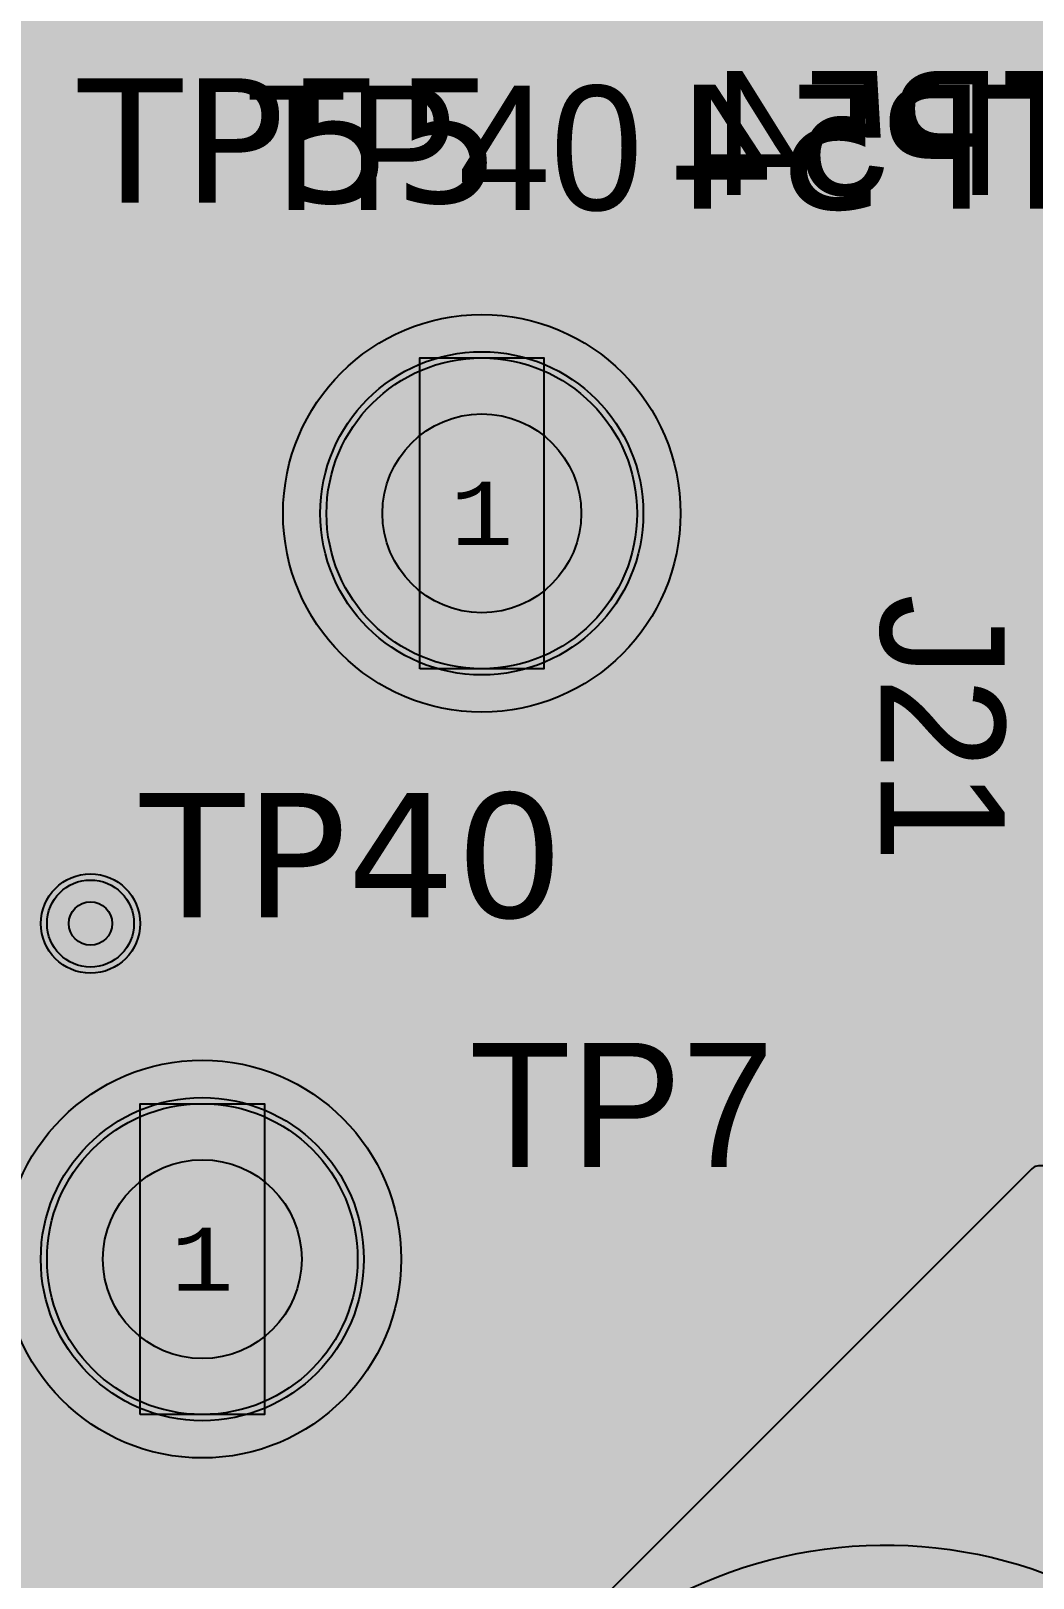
# Model space of a CAD drawing. Extents: x -28 to 199, y -61 to 255.
# Drawn here: x 78.12 to 86.19, y 178.43 to 190.88 of the extents above; entities that cross this region are included whole.
import ezdxf
from ezdxf.enums import TextEntityAlignment as Align

# ---------------------------------------------------------------- set-up
doc = ezdxf.new("R2010")
doc.units = 0
doc.header["$MEASUREMENT"] = 0
for name, color, linetype in [('ASSEMBLY_OUTLINES_TOP', 102, 'CONTINUOUS'), ('ASSEMBLY_PART_NUMBERS_BTM', 191, 'CONTINUOUS'), ('ASSEMBLY_PART_NUMBERS_TOP', 102, 'CONTINUOUS'), ('ASSEMBLY_REF_DES_BTM', 191, 'CONTINUOUS'), ('ASSEMBLY_REF_DES_TOP', 102, 'CONTINUOUS'), ('DRILL_DRAWING', 21, 'CONTINUOUS'), ('GENERATED_SILKSCREEN_BTM', 255, 'CONTINUOUS'), ('GENERATED_SILKSCREEN_TOP', 140, 'CONTINUOUS'), ('PART_HOLES_LAYER_2', 30, 'CONTINUOUS'), ('PART_HOLES_LAYER_3', 30, 'CONTINUOUS'), ('PART_HOLES_LAYER_BOTTOM', 30, 'CONTINUOUS'), ('PART_HOLES_LAYER_TOP', 30, 'CONTINUOUS'), ('PART_PADS_LAYER_2', 230, 'CONTINUOUS'), ('PART_PADS_LAYER_3', 81, 'CONTINUOUS'), ('PART_PADS_LAYER_BOTTOM', 10, 'CONTINUOUS'), ('PART_PADS_LAYER_TOP', 150, 'CONTINUOUS'), ('PIN_NUMBERS_BTM', 8, 'CONTINUOUS'), ('PIN_NUMBERS_TOP', 8, 'CONTINUOUS'), ('PLACEMENT_OUTLINES_TOP', 130, 'CONTINUOUS'), ('PLANE_DATA_LAYER_TOP', 150, 'CONTINUOUS'), ('PLANE_SHAPES_LAYER_2', 230, 'CONTINUOUS'), ('PLANE_SHAPES_LAYER_3', 81, 'CONTINUOUS'), ('PLANE_SHAPES_LAYER_TOP', 150, 'CONTINUOUS'), ('SILKSCREEN_OUTLINES_TOP', 150, 'CONTINUOUS'), ('SILKSCREEN_REF_DES_BTM', 211, 'CONTINUOUS'), ('SILKSCREEN_REF_DES_TOP', 150, 'CONTINUOUS'), ('SOLDERMASK_PADS_BTM', 12, 'CONTINUOUS'), ('SOLDERMASK_PADS_TOP', 180, 'CONTINUOUS'), ('TRACES_LAYER_3', 81, 'CONTINUOUS'), ('TRACES_LAYER_BOTTOM', 10, 'CONTINUOUS'), ('TRACES_LAYER_TOP', 150, 'CONTINUOUS'), ('VIA_HOLES_LAYER_2', 30, 'CONTINUOUS'), ('VIA_HOLES_LAYER_3', 30, 'CONTINUOUS'), ('VIA_HOLES_LAYER_BOTTOM', 30, 'CONTINUOUS'), ('VIA_HOLES_LAYER_TOP', 30, 'CONTINUOUS'), ('VIA_PADS_LAYER_2', 230, 'CONTINUOUS'), ('VIA_PADS_LAYER_3', 81, 'CONTINUOUS'), ('VIA_PADS_LAYER_BOTTOM', 10, 'CONTINUOUS'), ('VIA_PADS_LAYER_TOP', 150, 'CONTINUOUS')]:
    doc.layers.add(name, color=color, linetype=linetype)
doc.styles.add('COURIER_NEW', font='COUR.TTF')
doc.styles.add('VERDANA', font='verdana.TTF')
doc.styles.add('VERIBEST_GERBER_0', font='txt')

msp = doc.modelspace()

# ---------------------------------------------------------------- hatches: boundary and pattern name
at = {"layer": 'PART_HOLES_LAYER_2'}
h = msp.add_hatch(color=256, dxfattribs=at)
edge = h.paths.add_edge_path()
edge.add_arc((81.75, 187), 0.8, 0, 360)
h = msp.add_hatch(color=256, dxfattribs=at)
edge = h.paths.add_edge_path()
edge.add_arc((79.5, 181), 0.8, 0, 360)
at = {"layer": 'PART_HOLES_LAYER_3'}
h = msp.add_hatch(color=256, dxfattribs=at)
edge = h.paths.add_edge_path()
edge.add_arc((81.75, 187), 0.8, 0, 360)
h = msp.add_hatch(color=256, dxfattribs=at)
edge = h.paths.add_edge_path()
edge.add_arc((79.5, 181), 0.8, 0, 360)
at = {"layer": 'PART_HOLES_LAYER_BOTTOM'}
h = msp.add_hatch(color=256, dxfattribs=at)
edge = h.paths.add_edge_path()
edge.add_arc((81.75, 187), 0.8, 0, 360)
h = msp.add_hatch(color=256, dxfattribs=at)
edge = h.paths.add_edge_path()
edge.add_arc((79.5, 181), 0.8, 0, 360)
at = {"layer": 'PART_HOLES_LAYER_TOP'}
h = msp.add_hatch(color=256, dxfattribs=at)
edge = h.paths.add_edge_path()
edge.add_arc((81.75, 187), 0.8, 0, 360)
h = msp.add_hatch(color=256, dxfattribs=at)
edge = h.paths.add_edge_path()
edge.add_arc((79.5, 181), 0.8, 0, 360)
at = {"layer": 'PLANE_DATA_LAYER_TOP'}
h = msp.add_hatch(color=256, dxfattribs=at)
h.paths.add_polyline_path([(86.46345, 185.47384, -0.19890996), (86.44113, 185.41995), (76.79709, 175.77591, 0.19891222), (76.65064, 175.42236), (76.65064, 172.0512, -0.41421356), (76.57444, 171.975), (76.55908, 171.975, -0.34960235), (76.48481, 172.03416, 0.51303083), (75.58599, 172.41127, -0.13857401), (75.54611, 172.4), (75.273, 172.4, 0.19891222), (74.91945, 172.25355), (74.86728, 172.20138, -0.19891337), (74.81339, 172.17906), (73.0762, 172.17906, -0.41421356), (73, 172.25526), (73, 177.99999, 0.41421356), (72.99999, 178), (66.25001, 178, 0.41421356), (66.25, 177.99999), (66.25, 172.17423, -0.26441984), (66.21277, 172.10875, 0.06223681), (66.1149, 172.03262), (64.03758, 169.9553, 0.19891222), (63.89113, 169.60175), (63.89113, 163.70176, -0.19890996), (63.86882, 163.64788), (62.49325, 162.27232, -0.19891337), (62.43937, 162.25), (50.8262, 162.25, -0.41421356), (50.75, 162.3262), (50.75, 162.9238, -0.41421356), (50.8262, 163), (51.65, 163, 0.41421356), (52.1, 163.45), (52.1, 164.55, 0.41421356), (51.65, 165), (50.8262, 165, -0.41421356), (50.75, 165.0762), (50.75, 165.24999, 0.41421356), (50.74999, 165.25), (45.59232, 165.25, -0.27336965), (45.52557, 165.28944, 0.46613549), (44.62396, 165.46754, -0.62978567), (44.5, 165.52692), (44.5, 166.46541, -0.41421356), (44.5762, 166.54161), (45.72687, 166.54161, 0.19891222), (46.08042, 166.68806), (47.40897, 168.0166, -0.57455463), (47.53629, 167.98306, 3.37781902), (47.8637, 169.02144, -0.63410753), (47.73901, 169.08022), (47.73901, 171.66978, -0.63410753), (47.8637, 171.72856, 2.12110461), (47.8637, 173.27144, -0.63410753), (47.73901, 173.33022), (47.73901, 175.91978, -0.63410753), (47.8637, 175.97856, 2.12110461), (47.8637, 177.52144, -0.63410753), (47.73901, 177.58022), (47.73901, 177.63997, -0.19890996), (47.76133, 177.69385), (54.79516, 184.72768, -0.19891337), (54.84904, 184.75), (70.49999, 184.75, 0.41421356), (70.5, 184.75001), (70.5, 186.26253, -0.67924677), (70.6317, 186.31474, 2.52213094), (70.6317, 187.68526, -0.67924677), (70.5, 187.73747), (70.5, 188.80253, -0.67924677), (70.6317, 188.85475, 2.52213094), (70.6317, 190.22526, -0.67924677), (70.5, 190.27747), (70.5, 192.38236, -0.41421356), (70.5762, 192.45856), (75.37844, 192.45856, 0.19891222), (75.73199, 192.60501), (77.35466, 194.22768, -0.19891337), (77.40854, 194.25), (80.57383, 194.25, -0.7996942), (80.60652, 194.10497, 0.28956578), (79.75, 192.75, 1), (82.75, 192.75, 0.28956578), (81.89348, 194.10497, -0.7996942), (81.92617, 194.25), (84.07383, 194.25, -0.7996942), (84.10652, 194.10497, 0.28956578), (83.25, 192.75, 1), (86.25, 192.75, 0.28956578), (85.39348, 194.10497, -0.7996942), (85.42617, 194.25), (86.20374, 194.25, -0.19891337), (86.25763, 194.22768), (86.44113, 194.04418, -0.19890996), (86.46345, 193.9903)], flags=0)
h.paths.add_polyline_path([(54.4, 180.5, -1), (55.6, 180.5, -1)], flags=0)
h.paths.add_polyline_path([(57.77476, 179.99969, -0.62139939), (57.7173, 180.12366, 3.40655797), (57.10196, 179.91855, -0.62139556), (57.13037, 179.7849, 5.7138725)], flags=0)
h.paths.add_polyline_path([(58.65, 180.5, -1), (59.85, 180.5, -1)], flags=0)
h.paths.add_polyline_path([(57.25, 175.5, -1), (60.25, 175.5, -1)], flags=0)
h.paths.add_polyline_path([(59, 168.5, -1), (61, 168.5, -1)], flags=0)
h.paths.add_polyline_path([(59.25, 179, -1), (61.25, 179, -1)], flags=0)
h.paths.add_polyline_path([(60, 173.5, -1), (62, 173.5, -1)], flags=0)
h.paths.add_polyline_path([(60.9, 167.5, -1), (62.1, 167.5, -1)], flags=0)
h.paths.add_polyline_path([(60.9, 171.5, -1), (62.1, 171.5, -1)], flags=0)
h.paths.add_polyline_path([(60.9, 180.5, -1), (62.1, 180.5, -1)], flags=0)
h.paths.add_polyline_path([(63.64804, 179.91855, 3.40655797), (63.0327, 180.12366, -0.62139939), (62.97524, 179.99969, 5.7138725), (63.61963, 179.7849, -0.62139556)], flags=0)
h.paths.add_polyline_path([(74, 179.25, -1), (76, 179.25, -1)], flags=0)
h.paths.add_polyline_path([(76.5, 179.25, -1), (78.5, 179.25, -1)], flags=0)
h.paths.add_polyline_path([(78, 181, -1), (81, 181, -1)], flags=0)
h.paths.add_polyline_path([(80.25, 187, -1), (83.25, 187, -1)], flags=0)
msp.add_hatch(color=256, dxfattribs=at).paths.add_polyline_path([(86.5, 181.6738, 0.41421356), (86.4238, 181.75), (86.23176, 181.75, 0.19891337), (86.17788, 181.72768), (78.32296, 173.87276, 0.19890996), (78.30064, 173.81888), (78.30064, 173.81888), (78.30064, 166.97052, -0.19891222), (78.1542, 166.61696), (77.5919, 166.05466, 0.19890996), (77.56958, 166.00078), (77.56958, 166.00078, 0.30774856), (77.61776, 165.92992, -0.30774784), (78.25, 165), (78.25, 165, -0.82743842), (76.32008, 164.63224, 0.5397055), (76.19534, 164.6581), (73.02232, 161.48508, 0.19890996), (73, 161.4312), (73, 161.4312), (73, 155.78002), (73, 155.78002, 0.66818199), (73.13008, 155.72614), (74.98008, 157.57614, 0.19890996), (75.0024, 157.63002), (75.0024, 157.63002), (75.0024, 161.65087, -0.19891222), (75.14884, 162.00442), (76.84398, 163.69955, -0.19891222), (77.19753, 163.846), (78.41925, 163.846, 0.19891337), (78.47313, 163.86832), (85.86228, 171.25746, 0.19890996), (85.8846, 171.31134), (85.8846, 171.31134, 0.47891425), (85.79208, 171.38578, -0.47891231), (81.3, 175, -0.53255377), (86.39507, 178.42692, 0.53255429), (86.5, 178.4975)], flags=0)
at = {"layer": 'PLANE_SHAPES_LAYER_2'}
h = msp.add_hatch(color=256, dxfattribs=at)
h.paths.add_polyline_path([(169.5, 129.25), (149.5, 129.25), (142.25, 122), (142.25, 90.5), (147.5, 90.5), (147.5, 80), (154, 80), (154, 69.25), (131.75, 69.25), (131.75, 73.25), (121.25, 73.25), (121.25, 81), (110.5, 81), (110.5, 125.75), (106.5, 125.75), (106.5, 128.75), (93.5, 128.75), (93.5, 120.25), (91.75, 120.25), (91.75, 121.5), (80, 121.5), (80, 118.25), (73.25, 118.25), (73.25, 124.5), (67.5, 124.5), (67.5, 128), (57.75, 128), (57.75, 120.25), (55.25, 120.25), (55.25, 121.5), (47.5, 121.5), (47.5, 119), (35, 119), (35, 134.75), (32.75, 134.75), (32.75, 159.75), (29.25, 159.75), (29.25, 175.25), (22.5, 175.25), (22.5, 195.25), (17.25, 195.25), (17.25, 198), (22.5, 198), (22.5, 216.5), (40.25, 216.5), (40.25, 235.5), (54.5, 235.5), (54.5, 254), (87.25, 254), (87.25, 236.25), (86.25, 236.25), (86.25, 228.75), (81, 228.75), (81, 218.75), (95.25, 218.75), (95.25, 194.5), (87, 194.5), (87, 172), (131.1, 172), (131.1, 208.75), (115.5, 208.75), (115.5, 213.75), (106.75, 213.75), (106.75, 218.75), (110.25, 222.25), (110.25, 226.25), (142.5, 226.25), (142.5, 221.5), (160.5, 221.5), (160.5, 240.75), (169.5, 240.75)])
h.paths.add_polyline_path([(35.5, 149.5), (41.75, 149.5), (41.75, 152), (39.25, 152), (39.25, 154), (37.75, 154), (37.75, 152), (35.5, 152)], flags=16)
h.paths.add_polyline_path([(37.5, 125.75), (37.5, 128.75), (42.75, 128.75), (42.75, 125.75)], flags=16)
h.paths.add_polyline_path([(52, 127.75), (52, 130.75), (54.25, 130.75), (54.25, 127.75)], flags=16)
h.paths.add_polyline_path([(50.75, 219.5), (50.75, 226.5), (71.75, 226.5), (71.75, 219.5)], flags=16)
h.paths.add_polyline_path([(66.5, 150.75), (66.5, 177.5), (72.25, 177.5), (72.25, 150.75)], flags=16)
h.paths.add_polyline_path([(47.25, 185.25), (73, 185.25), (73, 188.25), (70.25, 188.25), (70.25, 191), (47.25, 191)], flags=16)
h.paths.add_polyline_path([(84.5, 208), (84.5, 212.75), (85, 212.75), (85, 208)], flags=16)
h.paths.add_polyline_path([(61.5, 137.25), (87.75, 137.25), (87.75, 140.5), (84.75, 140.5), (84.75, 143), (61.5, 143)], flags=16)
h.paths.add_polyline_path([(88.75, 127), (88.75, 130), (91, 130), (91, 127)], flags=16)
h.paths.add_polyline_path([(85.5, 130.25), (85.5, 132.5), (91, 132.5), (91, 130.25)], flags=16)
h.paths.add_polyline_path([(108.75, 142.25), (135.75, 142.25), (135.75, 145.75), (132.25, 145.75), (132.25, 149), (108.75, 149)], flags=16)
h.paths.add_polyline_path([(114.25, 126.75), (140.75, 126.75), (140.75, 129.75), (137.25, 129.75), (137.25, 133), (114.25, 133)], flags=16)
h.paths.add_polyline_path([(155.25, 180.25), (166.25, 180.25), (166.25, 186.25), (152.25, 186.25), (152.25, 183), (155.25, 183)], flags=16)
at = {"layer": 'PLANE_SHAPES_LAYER_3'}
h = msp.add_hatch(color=256, dxfattribs=at)
h.paths.add_polyline_path([(169.5, 129.25), (149.5, 129.25), (142.25, 122), (142.25, 90.5), (147.5, 90.5), (147.5, 80), (154, 80), (154, 69.25), (131.75, 69.25), (131.75, 73.25), (121.25, 73.25), (121.25, 81), (110.5, 81), (110.5, 125.75), (106.5, 125.75), (106.5, 128.75), (93.5, 128.75), (93.5, 120.25), (91.75, 120.25), (91.75, 121.5), (80, 121.5), (80, 118.25), (73.25, 118.25), (73.25, 124.5), (67.5, 124.5), (67.5, 127.75), (58.25, 127.75), (58.25, 130.25), (88.75, 130.25), (88.75, 127), (91, 127), (91, 132.5), (55, 132.5), (55, 131.25), (52, 131.25), (52, 127.75), (55, 127.75), (55, 127.25), (57.75, 127.25), (57.75, 120.25), (55.25, 120.25), (55.25, 121.5), (47.5, 121.5), (47.5, 119), (35, 119), (35, 134.75), (32.75, 134.75), (32.75, 159.75), (29.25, 159.75), (29.25, 175.25), (22.5, 175.25), (22.5, 195.25), (17.25, 195.25), (17.25, 198), (22.5, 198), (22.5, 216.5), (40.25, 216.5), (40.25, 235.5), (54.5, 235.5), (54.5, 254), (87.25, 254), (87.25, 236.25), (86.25, 236.25), (86.25, 228.75), (81, 228.75), (81, 218.75), (95.25, 218.75), (95.25, 194.5), (87, 194.5), (87, 172), (131.1, 172), (131.1, 208.75), (115.5, 208.75), (115.5, 213.75), (106.75, 213.75), (106.75, 218.75), (110.25, 222.25), (110.25, 226.25), (142.5, 226.25), (142.5, 221.5), (160.5, 221.5), (160.5, 240.75), (169.5, 240.75)])
h.paths.add_polyline_path([(35.5, 149.5), (41.75, 149.5), (41.75, 152), (39.25, 152), (39.25, 154), (37.75, 154), (37.75, 152), (35.5, 152)], flags=16)
h.paths.add_polyline_path([(37.5, 125.75), (37.5, 128.75), (42.75, 128.75), (42.75, 125.75)], flags=16)
h.paths.add_polyline_path([(50.75, 219.5), (50.75, 226.5), (71.75, 226.5), (71.75, 219.5)], flags=16)
h.paths.add_polyline_path([(66.5, 150.75), (66.5, 177.5), (72.25, 177.5), (72.25, 150.75)], flags=16)
h.paths.add_polyline_path([(47.25, 185.25), (73, 185.25), (73, 188.25), (70.25, 188.25), (70.25, 191), (47.25, 191)], flags=16)
h.paths.add_polyline_path([(84.5, 208), (84.5, 212.75), (85, 212.75), (85, 208)], flags=16)
h.paths.add_polyline_path([(61.5, 137.25), (87.75, 137.25), (87.75, 140.5), (84.75, 140.5), (84.75, 143), (61.5, 143)], flags=16)
h.paths.add_polyline_path([(108.75, 142.25), (135.75, 142.25), (135.75, 145.75), (132.25, 145.75), (132.25, 149), (108.75, 149)], flags=16)
h.paths.add_polyline_path([(114.25, 126.75), (140.75, 126.75), (140.75, 129.75), (137.25, 129.75), (137.25, 133), (114.25, 133)], flags=16)
h.paths.add_polyline_path([(155.25, 180.25), (166.25, 180.25), (166.25, 186.25), (152.25, 186.25), (152.25, 183), (155.25, 183)], flags=16)
at = {"layer": 'VIA_HOLES_LAYER_2'}
h = msp.add_hatch(color=256, dxfattribs=at)
edge = h.paths.add_edge_path()
edge.add_arc((78.6, 183.7), 0.175, 0, 360)
at = {"layer": 'VIA_HOLES_LAYER_3'}
h = msp.add_hatch(color=256, dxfattribs=at)
edge = h.paths.add_edge_path()
edge.add_arc((78.6, 183.7), 0.175, 0, 360)
at = {"layer": 'VIA_HOLES_LAYER_BOTTOM'}
h = msp.add_hatch(color=256, dxfattribs=at)
edge = h.paths.add_edge_path()
edge.add_arc((78.6, 183.7), 0.175, 0, 360)
at = {"layer": 'VIA_HOLES_LAYER_TOP'}
h = msp.add_hatch(color=256, dxfattribs=at)
edge = h.paths.add_edge_path()
edge.add_arc((78.6, 183.7), 0.175, 0, 360)

# ---------------------------------------------------------------- linework, layer by layer
at = {"layer": 'ASSEMBLY_OUTLINES_TOP'}
for points in [[(81.25, 185.75), (81.25, 188.25), (82.25, 188.25), (82.25, 185.75)], [(79, 179.75), (79, 182.25), (80, 182.25), (80, 179.75)]]:
    msp.add_lwpolyline(points, close=True, dxfattribs=at)
for centre in [(81.75, 187), (79.5, 181)]:
    msp.add_circle(centre, 1.6, dxfattribs=at)
at = {"layer": 'GENERATED_SILKSCREEN_BTM', "const_width": 0.15}
for points in [[(83.173, 189.563), (83.172, 189.555), (83.167, 189.55), (83.16, 189.547), (83.153, 189.546), (83.146, 189.547), (83.14, 189.55), (83.135, 189.555), (83.133, 189.563), (83.133, 189.866), (83.086, 189.866), (83.079, 189.868), (83.073, 189.872), (83.07, 189.879), (83.069, 189.886), (83.07, 189.894), (83.073, 189.901), (83.079, 189.906), (83.086, 189.907), (83.133, 189.907), (83.133, 190.495), (83.134, 190.5), (83.137, 190.504), (83.141, 190.508), (83.146, 190.511), (83.152, 190.513), (83.158, 190.514), (83.163, 190.513), (83.168, 190.509), (83.775, 189.902), (83.779, 189.896), (83.781, 189.89), (83.78, 189.884), (83.776, 189.877), (83.774, 189.872), (83.77, 189.869), (83.766, 189.867), (83.761, 189.866), (83.173, 189.866), (83.173, 189.563)], [(83.711, 189.907), (83.173, 190.443), (83.173, 189.907), (83.711, 189.907)], [(84.537, 190.199), (84.541, 190.198), (84.544, 190.197), (84.548, 190.195), (84.684, 190.085), (84.684, 190.502), (84.031, 190.502), (84.024, 190.504), (84.018, 190.508), (84.015, 190.515), (84.014, 190.522), (84.015, 190.53), (84.018, 190.536), (84.024, 190.541), (84.031, 190.543), (84.706, 190.543), (84.713, 190.541), (84.719, 190.536), (84.724, 190.53), (84.726, 190.523), (84.726, 190.042), (84.725, 190.035), (84.722, 190.03), (84.718, 190.027), (84.711, 190.025), (84.707, 190.023), (84.702, 190.022), (84.697, 190.023), (84.693, 190.026), (84.53, 190.159), (84.207, 190.159), (84.051, 190.032), (84.051, 189.71), (84.207, 189.585), (84.53, 189.585), (84.693, 189.717), (84.7, 189.72), (84.706, 189.72), (84.713, 189.716), (84.718, 189.711), (84.722, 189.704), (84.724, 189.697), (84.723, 189.693), (84.722, 189.69), (84.72, 189.687), (84.717, 189.685), (84.548, 189.547), (84.545, 189.545), (84.541, 189.545), (84.537, 189.543), (84.2, 189.543), (84.198, 189.543), (84.196, 189.544), (84.195, 189.544), (84.193, 189.545), (84.191, 189.545), (84.187, 189.547), (84.018, 189.685), (84.015, 189.688), (84.014, 189.69), (84.012, 189.696), (84.011, 189.7), (84.011, 190.042), (84.012, 190.046), (84.014, 190.052), (84.014, 190.054), (84.016, 190.055), (84.017, 190.057), (84.018, 190.059), (84.187, 190.195), (84.192, 190.197), (84.196, 190.198), (84.2, 190.199), (84.537, 190.199)], [(84.962, 190.163), (84.959, 190.165), (84.958, 190.17), (84.956, 190.175), (84.955, 190.18), (84.955, 190.386), (84.956, 190.391), (84.958, 190.394), (84.958, 190.397), (84.959, 190.398), (84.961, 190.399), (84.962, 190.401), (85.132, 190.539), (85.137, 190.541), (85.141, 190.542), (85.145, 190.543), (85.649, 190.543), (85.658, 190.541), (85.664, 190.536), (85.669, 190.53), (85.671, 190.523), (85.671, 189.563), (85.669, 189.555), (85.664, 189.55), (85.658, 189.547), (85.651, 189.546), (85.643, 189.547), (85.636, 189.55), (85.631, 189.555), (85.629, 189.563), (85.629, 190.023), (85.145, 190.023), (85.138, 190.024), (85.136, 190.025), (85.134, 190.025), (85.132, 190.026), (84.962, 190.163)], [(85.629, 190.502), (85.151, 190.502), (84.995, 190.376), (84.995, 190.19), (85.151, 190.063), (85.629, 190.063), (85.629, 190.502)], [(86.265, 189.547), (86.258, 189.546), (86.252, 189.547), (86.245, 189.55), (86.24, 189.556), (86.238, 189.563), (86.238, 190.502), (85.921, 190.502), (85.914, 190.504), (85.908, 190.508), (85.905, 190.515), (85.904, 190.522), (85.905, 190.53), (85.908, 190.537), (85.914, 190.542), (85.921, 190.543), (86.596, 190.543)]]:
    msp.add_lwpolyline(points, dxfattribs=at)
at = {"layer": 'GENERATED_SILKSCREEN_TOP', "const_width": 0.15}
for points in [[(80.322, 189.443), (80.323, 189.436), (80.328, 189.43), (80.335, 189.427), (80.342, 189.426), (80.349, 189.427), (80.355, 189.43), (80.36, 189.436), (80.362, 189.443), (80.362, 190.382), (80.679, 190.382), (80.686, 190.384), (80.692, 190.388), (80.695, 190.395), (80.696, 190.402), (80.695, 190.41), (80.692, 190.417), (80.686, 190.422), (80.679, 190.423), (80.004, 190.423), (79.997, 190.422), (79.992, 190.417), (79.988, 190.41), (79.987, 190.402), (79.988, 190.395), (79.992, 190.388), (79.997, 190.384), (80.004, 190.382), (80.322, 190.382), (80.322, 189.443)], [(81.638, 190.043), (81.641, 190.045), (81.642, 190.05), (81.645, 190.055), (81.645, 190.06), (81.645, 190.266), (81.645, 190.271), (81.642, 190.274), (81.642, 190.277), (81.641, 190.278), (81.64, 190.279), (81.638, 190.281), (81.468, 190.419), (81.463, 190.421), (81.459, 190.422), (81.455, 190.423), (80.951, 190.423), (80.942, 190.421), (80.936, 190.416), (80.931, 190.41), (80.929, 190.403), (80.929, 189.443), (80.931, 189.435), (80.936, 189.43), (80.942, 189.427), (80.949, 189.426), (80.957, 189.427), (80.964, 189.43), (80.969, 189.435), (80.971, 189.443), (80.971, 189.903), (81.455, 189.903), (81.462, 189.904), (81.465, 189.905), (81.466, 189.905), (81.468, 189.906), (81.638, 190.043)], [(80.971, 190.382), (81.449, 190.382), (81.605, 190.256), (81.605, 190.07), (81.449, 189.943), (80.971, 189.943), (80.971, 190.382)], [(82.482, 189.443), (82.483, 189.435), (82.488, 189.43), (82.495, 189.427), (82.502, 189.426), (82.509, 189.427), (82.515, 189.43), (82.52, 189.435), (82.522, 189.443), (82.522, 189.746), (82.569, 189.746), (82.576, 189.748), (82.582, 189.752), (82.585, 189.759), (82.586, 189.766), (82.585, 189.774), (82.582, 189.781), (82.576, 189.786), (82.569, 189.787), (82.522, 189.787), (82.522, 190.375), (82.521, 190.38), (82.518, 190.384), (82.514, 190.388), (82.509, 190.391), (82.503, 190.393), (82.497, 190.394), (82.492, 190.393), (82.487, 190.389), (81.88, 189.782), (81.876, 189.776), (81.874, 189.77), (81.875, 189.764), (81.879, 189.757), (81.881, 189.752), (81.885, 189.749), (81.889, 189.747), (81.894, 189.746), (82.482, 189.746), (82.482, 189.443)], [(81.944, 189.787), (82.482, 190.323), (82.482, 189.787), (81.944, 189.787)], [(82.829, 190.282), (82.997, 190.419), (83.001, 190.42), (83.004, 190.421), (83.005, 190.422), (83.009, 190.423), (83.346, 190.423), (83.35, 190.422), (83.351, 190.422), (83.352, 190.421), (83.355, 190.42), (83.359, 190.419), (83.527, 190.282), (83.53, 190.277), (83.531, 190.273), (83.533, 190.27), (83.534, 190.266), (83.534, 189.58), (83.533, 189.577), (83.531, 189.57), (83.53, 189.568), (83.527, 189.564), (83.359, 189.427), (83.355, 189.426), (83.353, 189.425), (83.351, 189.424), (83.349, 189.423), (83.346, 189.423), (83.009, 189.423), (83.005, 189.424), (83.001, 189.425), (82.997, 189.427), (82.829, 189.564), (82.827, 189.566), (82.825, 189.567), (82.823, 189.57), (82.821, 189.577), (82.82, 189.58), (82.82, 190.266), (82.821, 190.27), (82.823, 190.273), (82.825, 190.277), (82.829, 190.282)], [(82.861, 190.256), (82.861, 189.59), (82.92, 189.54), (83.404, 190.329), (83.338, 190.382), (83.015, 190.382), (82.861, 190.256)], [(82.952, 189.514), (83.015, 189.464), (83.338, 189.464), (83.494, 189.59), (83.494, 190.256), (83.435, 190.303), (82.952, 189.514)], [(85.137, 186.18), (85.141, 186.186), (85.141, 186.193), (85.139, 186.201), (85.134, 186.207), (85.128, 186.212), (85.121, 186.214), (85.113, 186.214), (85.107, 186.21), (84.97, 186.076), (84.967, 186.071), (84.966, 186.066), (84.965, 186.063), (84.964, 186.06), (84.964, 185.858), (84.965, 185.853), (84.968, 185.848), (84.969, 185.846), (84.97, 185.845), (84.971, 185.844), (84.973, 185.841), (85.11, 185.741), (85.114, 185.739), (85.116, 185.738), (85.118, 185.737), (85.121, 185.737), (85.923, 185.737), (85.923, 185.521), (85.925, 185.514), (85.929, 185.508), (85.936, 185.505), (85.943, 185.504), (85.951, 185.505), (85.958, 185.508), (85.963, 185.514), (85.964, 185.521), (85.964, 186.027), (85.963, 186.034), (85.958, 186.04), (85.951, 186.043), (85.943, 186.044), (85.936, 186.043), (85.929, 186.04), (85.925, 186.034), (85.923, 186.027), (85.923, 185.777), (85.128, 185.777), (85.006, 185.868), (85.006, 186.051), (85.137, 186.18)], [(85.96, 184.731), (85.823, 184.563), (85.818, 184.56), (85.814, 184.559), (85.811, 184.557), (85.807, 184.556), (85.67, 184.556), (85.667, 184.557), (85.66, 184.559), (85.655, 184.56), (85.653, 184.563), (85.112, 185.229), (85.005, 185.229), (85.005, 184.576), (85.003, 184.569), (84.999, 184.563), (84.992, 184.56), (84.984, 184.559), (84.977, 184.56), (84.97, 184.563), (84.966, 184.569), (84.964, 184.576), (84.964, 185.25), (84.966, 185.258), (84.971, 185.263), (84.977, 185.268), (84.984, 185.27), (85.121, 185.27), (85.124, 185.269), (85.131, 185.267), (85.134, 185.265), (85.136, 185.263), (85.138, 185.261), (85.68, 184.596), (85.797, 184.596), (85.923, 184.752), (85.923, 185.075), (85.79, 185.238), (85.788, 185.245), (85.789, 185.251), (85.792, 185.258), (85.798, 185.262), (85.805, 185.266), (85.812, 185.267), (85.818, 185.266), (85.823, 185.261), (85.96, 185.093), (85.961, 185.089), (85.962, 185.086), (85.963, 185.085), (85.964, 185.081), (85.964, 184.744), (85.963, 184.74), (85.963, 184.739), (85.962, 184.738), (85.961, 184.735), (85.96, 184.731)], [(85.005, 184.181), (85.004, 184.189), (84.999, 184.193), (84.992, 184.196), (84.984, 184.197), (84.977, 184.196), (84.97, 184.193), (84.965, 184.189), (84.964, 184.181), (84.964, 183.791), (84.965, 183.784), (84.97, 183.778), (84.977, 183.775), (84.984, 183.774), (84.992, 183.775), (84.999, 183.778), (85.004, 183.784), (85.005, 183.791), (85.005, 183.967), (85.944, 183.967), (85.951, 183.968), (85.956, 183.971), (85.959, 183.976), (85.96, 183.983), (85.961, 183.988), (85.961, 183.993), (85.959, 183.997), (85.955, 184.001), (85.681, 184.196), (85.674, 184.199), (85.668, 184.199), (85.661, 184.196), (85.656, 184.191), (85.652, 184.185), (85.65, 184.178), (85.652, 184.171), (85.657, 184.166), (85.881, 184.006), (85.005, 184.006), (85.005, 184.181)], [(82.1215, 181.743), (82.1225, 181.736), (82.1275, 181.73), (82.1345, 181.727), (82.1415, 181.726), (82.1485, 181.727), (82.1545, 181.73), (82.1595, 181.736), (82.1615, 181.743), (82.1615, 182.682), (82.4785, 182.682), (82.4855, 182.684), (82.4915, 182.688), (82.4945, 182.695), (82.4955, 182.702), (82.4945, 182.71), (82.4915, 182.717), (82.4855, 182.722), (82.4785, 182.723), (81.8035, 182.723), (81.7965, 182.722), (81.7915, 182.717), (81.7875, 182.71), (81.7865, 182.702), (81.7875, 182.695), (81.7915, 182.688), (81.7965, 182.684), (81.8035, 182.682), (82.1215, 182.682), (82.1215, 181.743)], [(83.4375, 182.343), (83.4405, 182.345), (83.4415, 182.35), (83.4445, 182.355), (83.4445, 182.36), (83.4445, 182.566), (83.4445, 182.571), (83.4415, 182.574), (83.4415, 182.577), (83.4405, 182.578), (83.4395, 182.579), (83.4375, 182.581), (83.2675, 182.719), (83.2625, 182.721), (83.2585, 182.722), (83.2545, 182.723), (82.7505, 182.723), (82.7415, 182.721), (82.7355, 182.716), (82.7305, 182.71), (82.7285, 182.703), (82.7285, 181.743), (82.7305, 181.735), (82.7355, 181.73), (82.7415, 181.727), (82.7485, 181.726), (82.7565, 181.727), (82.7635, 181.73), (82.7685, 181.735), (82.7705, 181.743), (82.7705, 182.203), (83.2545, 182.203), (83.2615, 182.204), (83.2645, 182.205), (83.2655, 182.205), (83.2675, 182.206), (83.4375, 182.343)], [(82.7705, 182.682), (83.2485, 182.682), (83.4045, 182.556), (83.4045, 182.37), (83.2485, 182.243), (82.7705, 182.243), (82.7705, 182.682)], [(83.8125, 181.753), (83.8105, 181.746), (83.8115, 181.739), (83.8165, 181.733), (83.8215, 181.729), (83.8285, 181.727), (83.8355, 181.726), (83.8415, 181.728), (83.8465, 181.734), (84.3855, 182.693), (84.3875, 182.698), (84.3875, 182.702), (84.3875, 182.706), (84.3855, 182.71), (84.3825, 182.716), (84.3785, 182.72), (84.3735, 182.722), (84.3685, 182.723), (83.6935, 182.723), (83.6865, 182.721), (83.6815, 182.716), (83.6775, 182.71), (83.6765, 182.702), (83.6775, 182.695), (83.6815, 182.688), (83.6865, 182.683), (83.6935, 182.682), (84.3345, 182.682), (83.8125, 181.753)]]:
    msp.add_lwpolyline(points, dxfattribs=at)
for points in [[(80.15, 187, -1), (83.35, 187, -1)], [(77.9, 181, -1), (81.1, 181, -1)]]:
    msp.add_lwpolyline(points, format="xyb", close=True, dxfattribs=at)
at = {"layer": 'PART_HOLES_LAYER_2'}
for centre in [(81.75, 187), (79.5, 181)]:
    msp.add_circle(centre, 0.8, dxfattribs=at)
at = {"layer": 'PART_HOLES_LAYER_3'}
for centre in [(81.75, 187), (79.5, 181)]:
    msp.add_circle(centre, 0.8, dxfattribs=at)
at = {"layer": 'PART_HOLES_LAYER_BOTTOM'}
for centre in [(81.75, 187), (79.5, 181)]:
    msp.add_circle(centre, 0.8, dxfattribs=at)
at = {"layer": 'PART_HOLES_LAYER_TOP'}
for centre in [(81.75, 187), (79.5, 181)]:
    msp.add_circle(centre, 0.8, dxfattribs=at)
at = {"layer": 'PART_PADS_LAYER_2'}
for centre in [(81.75, 187), (79.5, 181)]:
    msp.add_circle(centre, 1.25, dxfattribs=at)
at = {"layer": 'PART_PADS_LAYER_3'}
for centre in [(81.75, 187), (79.5, 181)]:
    msp.add_circle(centre, 1.25, dxfattribs=at)
at = {"layer": 'PART_PADS_LAYER_BOTTOM'}
for centre in [(81.75, 187), (79.5, 181)]:
    msp.add_circle(centre, 1.25, dxfattribs=at)
at = {"layer": 'PART_PADS_LAYER_TOP'}
for centre in [(81.75, 187), (79.5, 181)]:
    msp.add_circle(centre, 1.25, dxfattribs=at)
at = {"layer": 'PLACEMENT_OUTLINES_TOP'}
for centre in [(81.75, 187), (79.5, 181)]:
    msp.add_circle(centre, 1.6, dxfattribs=at)
at = {"layer": 'PLANE_DATA_LAYER_TOP'}
msp.add_lwpolyline([(78.47313, 163.86832), (85.86228, 171.25746, 0.19890996), (85.8846, 171.31134), (85.8846, 171.31134, 0.47891425), (85.79208, 171.38578, -0.47891231), (81.3, 175, -0.53255377), (86.39507, 178.42692, 0.53255429), (86.5, 178.4975), (86.5, 181.6738, 0.41421356), (86.4238, 181.75), (86.23176, 181.75, 0.19891337), (86.17788, 181.72768), (78.32296, 173.87276, 0.19890996), (78.30064, 173.81888), (78.30064, 173.81888), (78.30064, 166.97052, -0.19891222)], format="xyb", dxfattribs=at)
at = {"layer": 'PLANE_SHAPES_LAYER_TOP'}
for points in [[(70.5, 190), (87.25, 190), (70.5, 194.25), (87.25, 194.25)], [(70.5, 178), (86.5, 178), (70.5, 190), (86.5, 190)]]:
    msp.add_solid(points, dxfattribs=at)
at = {"layer": 'SILKSCREEN_OUTLINES_TOP'}
for centre in [(81.75, 187), (79.5, 181)]:
    msp.add_circle(centre, 1.6, dxfattribs=at)
at = {"layer": 'SOLDERMASK_PADS_BTM'}
for centre in [(81.75, 187), (79.5, 181)]:
    msp.add_circle(centre, 1.3, dxfattribs=at)
at = {"layer": 'SOLDERMASK_PADS_TOP'}
for centre in [(81.75, 187), (79.5, 181)]:
    msp.add_circle(centre, 1.3, dxfattribs=at)
at = {"layer": 'TRACES_LAYER_3', "const_width": 0.5}
msp.add_lwpolyline([(99.4, 183.1), (98.56987, 183.1), (98.41587, 183.254), (97.58413, 183.254), (97.43013, 183.1), (94.52702, 183.1), (92.46072, 181.0337), (81.22345, 181.0337), (81.18975, 181), (79.5, 181)], dxfattribs=at)
at = {"layer": 'TRACES_LAYER_BOTTOM'}
for points, const_width in [([(75.85, 169), (75.9, 169), (77.92747, 171.02747), (77.92747, 173.53145), (79.30054, 174.90451), (79.30054, 177.88715), (86.84468, 185.43129), (86.84468, 192.62844), (87.50624, 193.29), (89, 193.29)], 0.5), ([(75.85, 167.25), (75.9, 167.25), (78.57747, 169.92747), (78.57747, 173.26221), (79.95054, 174.63527), (79.95054, 177.59523), (87.57002, 185.21471), (87.57002, 186.78002), (89, 188.21)], 0.5), ([(77.5, 185.35), (80.1, 185.35), (81.75, 187)], 0.5), ([(89, 184.79), (88.18683, 183.97683), (87.40709, 183.97683), (80.60054, 177.17028), (80.60054, 174.36604), (79.22747, 172.99297), (79.22747, 168.82747), (76.62426, 166.22427), (76.57426, 166.22427), (75.85, 165.5)], 0.5), ([(77.5, 183.65), (78.55, 183.65), (78.6, 183.7)], 0.5), ([(68.16, 175.45), (68.16, 177.68477), (71.47523, 181), (79.5, 181)], 0.75)]:
    msp.add_lwpolyline(points, dxfattribs=dict(at, const_width=const_width))
at = {"layer": 'TRACES_LAYER_TOP', "const_width": 0.5}
for points in [[(99.46, 219.25), (100.40587, 218.30413), (100.40587, 213.58939), (98.20966, 211.39318), (96.0922, 211.39318), (85.67458, 200.97556), (85.67458, 195.51784), (86.96345, 194.22897), (86.96345, 185.23517), (77.15064, 175.42236), (77.15064, 167.23975), (71.42229, 161.5114), (64.2345, 161.5114), (62.94139, 160.21829), (53.42297, 160.21829), (52.62383, 159.41915), (52.62383, 155.76767), (50.10616, 153.25), (48.85, 153.25)], [(89, 182.25), (85.99309, 182.25), (77.80064, 174.05755), (77.80064, 166.97052), (72.46538, 161.63525), (72.46538, 159.62603), (71.75828, 158.91893), (63.25094, 158.91893), (62.63703, 159.53284), (60.07284, 159.53284), (59.04, 158.5)]]:
    msp.add_lwpolyline(points, dxfattribs=at)
at = {"layer": 'VIA_HOLES_LAYER_2'}
msp.add_circle((78.6, 183.7), 0.175, dxfattribs=at)
at = {"layer": 'VIA_HOLES_LAYER_3'}
msp.add_circle((78.6, 183.7), 0.175, dxfattribs=at)
at = {"layer": 'VIA_HOLES_LAYER_BOTTOM'}
msp.add_circle((78.6, 183.7), 0.175, dxfattribs=at)
at = {"layer": 'VIA_HOLES_LAYER_TOP'}
msp.add_circle((78.6, 183.7), 0.175, dxfattribs=at)
at = {"layer": 'VIA_PADS_LAYER_2'}
msp.add_circle((78.6, 183.7), 0.4, dxfattribs=at)
at = {"layer": 'VIA_PADS_LAYER_3'}
msp.add_circle((78.6, 183.7), 0.4, dxfattribs=at)
at = {"layer": 'VIA_PADS_LAYER_BOTTOM'}
msp.add_circle((78.6, 183.7), 0.35, dxfattribs=at)
at = {"layer": 'VIA_PADS_LAYER_TOP'}
msp.add_circle((78.6, 183.7), 0.35, dxfattribs=at)

# ---------------------------------------------------------------- texts
at = {"layer": 'ASSEMBLY_PART_NUMBERS_BTM', "style": 'VERIBEST_GERBER_0', "text_generation_flag": 2}
for s, p in [('ERJ-3EKF10R7V', (83.96, 207.75)), ('MMZ1608A182B', (81.71, 202.75)), ('CL21B106KOQNNNE', (80.71, 197)), ('CL21B106KOQNNNE', (83.21, 197)), ('ERJ-3GEY0R00V', (78.46, 197)), ('CL10C010BB8NNNC', (80.04, 184.5))]:
    msp.add_text(s, height=2.032, rotation=90, dxfattribs=at).set_placement(p, align=Align.TOP_LEFT)
msp.add_text('SN74AHCT1G00DBVR', height=2.032, dxfattribs=at).set_placement((108.25, 186.71), align=Align.TOP_LEFT)
at = {"layer": 'ASSEMBLY_PART_NUMBERS_TOP', "style": 'VERIBEST_GERBER_0'}
for s, p in [('CL21B225KOFNNNE', (86.46, 215)), ('CL21B106KOQNNNE', (84.79, 213.25)), ('CC0805KKX7R7BB105', (86.46, 211.25)), ('CL21B225KOFNNNE', (81.21, 207)), ('CL10B104KB8SFNC', (80.29, 199.75)), ('CL21B225KOFNNNE', (78.29, 199.5))]:
    msp.add_text(s, height=2.032, rotation=270, dxfattribs=at).set_placement(p, align=Align.TOP_LEFT)
for s, p in [('5126', (81.25, 190.21)), ('SBH11-PBPC-D10-ST-BK', (48.5, 184.46)), ('5014', (81.75, 184.46)), ('5006', (79.5, 178.46))]:
    msp.add_text(s, height=2.032, dxfattribs=at).set_placement(p, align=Align.TOP_LEFT)
at = {"layer": 'ASSEMBLY_REF_DES_BTM', "style": 'VERDANA', "text_generation_flag": 2}
msp.add_text('TP54', height=1, dxfattribs=at).set_placement((86.65, 190.45), align=Align.TOP_LEFT)
at = {"layer": 'ASSEMBLY_REF_DES_TOP', "style": 'VERDANA'}
for s, p in [('TP55', (78.5, 190.5)), ('TP40', (79, 184.75))]:
    msp.add_text(s, height=1, dxfattribs=at).set_placement(p, align=Align.TOP_LEFT)
at = {"layer": 'DRILL_DRAWING', "style": 'VERIBEST_GERBER_0'}
for s, p in [('K', (81.75, 187)), ('A', (78.6, 183.7)), ('K', (79.5, 181)), ('T', (77.5, 179.25))]:
    msp.add_text(s, height=2, dxfattribs=at).set_placement(p, align=Align.MIDDLE_CENTER)
at = {"layer": 'PIN_NUMBERS_BTM', "style": 'COURIER_NEW'}
for p in [(81.75, 187), (79.5, 181)]:
    msp.add_text('1', height=0.508, dxfattribs=at).set_placement(p, align=Align.MIDDLE_CENTER)
at = {"layer": 'PIN_NUMBERS_TOP', "style": 'COURIER_NEW'}
for p in [(81.75, 187), (79.5, 181)]:
    msp.add_text('1', height=0.508, dxfattribs=at).set_placement(p, align=Align.MIDDLE_CENTER)
at = {"layer": 'SILKSCREEN_REF_DES_BTM', "style": 'VERIBEST_GERBER_0', "text_generation_flag": 2}
msp.add_text('TP54', height=1, dxfattribs=at).set_placement((86.75, 190.56), align=Align.TOP_LEFT)
at = {"layer": 'SILKSCREEN_REF_DES_TOP', "style": 'VERIBEST_GERBER_0'}
for s, p in [('TP40', (79.85, 190.44)), ('TP7', (81.65, 182.74))]:
    msp.add_text(s, height=1, dxfattribs=at).set_placement(p, align=Align.TOP_LEFT)
msp.add_text('J21', height=1, rotation=270, dxfattribs=at).set_placement((85.96, 186.35), align=Align.TOP_LEFT)

doc.saveas('drawing.dxf')
